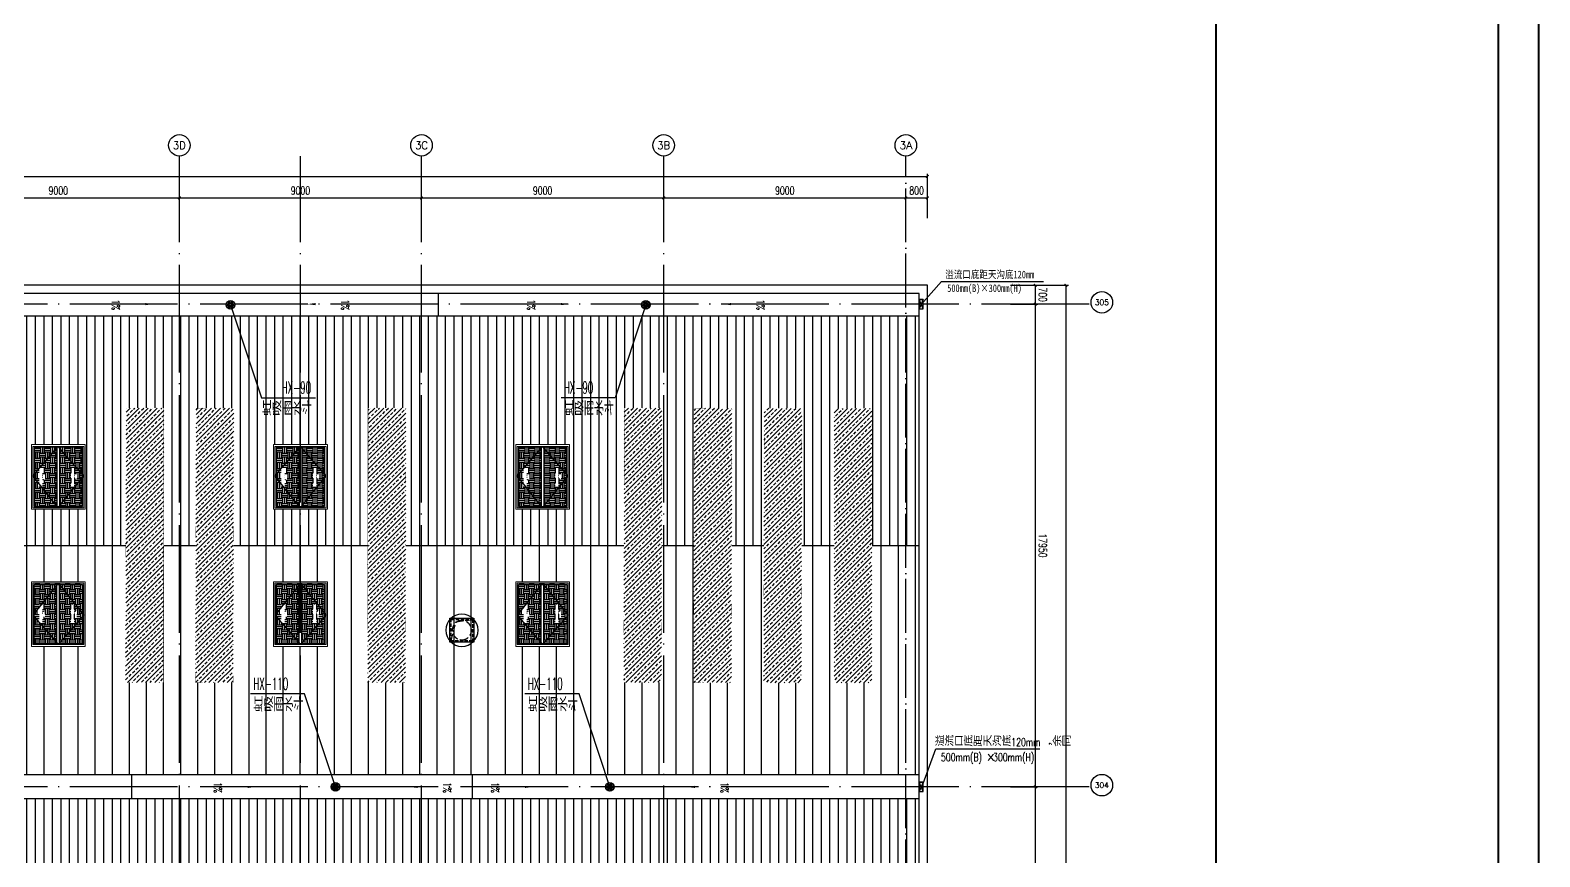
# Model space of a CAD drawing. Extents: x -452079 to 117456, y 3902 to 836955.
# Drawn here: x 61352 to 117456, y 600170 to 630905 of the extents above; entities that cross this region are included whole.
import ezdxf
from ezdxf.enums import TextEntityAlignment as Align

# ---------------------------------------------------------------- set-up
doc = ezdxf.new("R2010")
doc.units = 0
doc.header["$LTSCALE"] = 1000
doc.header["$MEASUREMENT"] = 0
for name, pattern in [('DASH', [0.35, 0.25, -0.1]), ('DOTE', [2.42, 2, -0.2, 0.02, -0.2]), ('HIDDEN', [9.525, 6.35, -3.175])]:
    doc.linetypes.add(name, pattern=pattern)
for name, color, linetype in [('0-cxFrame', 155, 'Continuous'), ('99平面图例外参$0$A-HATCH-2', 251, 'Continuous'), ('A-AXIS-D', 1, 'Continuous'), ('A-AXIS-DOTE', 14, 'DOTE'), ('A-AXIS-SYMB', 3, 'Continuous'), ('A-DRAIN', 142, 'Continuous'), ('A-HATCH-2', 251, 'Continuous'), ('A-LIN-V', 9, 'Continuous'), ('A-SFCE', 30, 'Continuous'), ('A-WINDOW', 140, 'Continuous'), ('AS-COLN', 6, 'Continuous'), ('AS-结构边线层', 200, 'Continuous'), ('E-电气标注', 84, 'Continuous'), ('PUB_TEXT', 7, 'Continuous'), ('SPACE', 7, 'Continuous'), ('SPACE_HATCH', 8, 'Continuous'), ('WALL', 2, 'Continuous'), ('参考线', 8, 'Continuous'), ('外框', 1, 'HIDDEN'), ('文本', 4, 'Continuous'), ('暖通', 7, 'Continuous'), ('虹吸溢流', 3, 'Continuous'), ('虹吸雨水斗', 6, 'Continuous'), ('虹吸雨水标注XT', 7, 'Continuous')]:
    doc.layers.add(name, color=color, linetype=linetype)
doc.layers.add('0-cxText', color=131, linetype='Continuous', lineweight=25)
doc.layers.add('成型线', color=3, linetype='Continuous', lineweight=18)
doc.layers.add('A-加建区域', color=47, linetype='Continuous', plot=False)
doc.styles.add('_TCH_AXIS', font='COMPLEX', dxfattribs={"bigfont": 'GBCBIG'})
doc.styles.add('_TCH_DIM', font='SIMPLEX', dxfattribs={"width": 0.75, "bigfont": '@1HZTXT'})
doc.styles.add('_TCH_DIM_T3', font='SIMPLEX', dxfattribs={"width": 0.705882, "bigfont": 'GBCBIG'})
doc.styles.add('_TCH_SPACE', font='SIMPLEX', dxfattribs={"height": 5, "bigfont": 'GBCBIG'})
doc.styles.add('A-DIM_T3', font='SIMPLEX', dxfattribs={"width": 0.705882, "bigfont": 'GBCBIG'})
doc.styles.add('cx_tuming', font='')
doc.styles.add('cx_tuqian1', font='')
doc.styles.add('ST', font='')
doc.styles.add('黑体', font='', dxfattribs={"height": 12})
doc.styles.get('cx_tuming').set_extended_font_data('SimHei')
doc.styles.get('cx_tuqian1').set_extended_font_data('SimSun')
doc.styles.get('ST').set_extended_font_data('SimHei')
doc.styles.get('黑体').set_extended_font_data('SimHei')
doc.dimstyles.new('_TCH_ARCH&&100', dxfattribs={"dimtxt": 297.5, "dimasz": 100, "dimexe": 100, "dimexo": 100, "dimgap": 126.25, "dimtad": 1, "dimdec": 0, "dimzin": 0, "dimdsep": 46, "dimtxsty": '_TCH_DIM_T3', "dimblk": 'ARCHTICK', "dimcen": 0.09, "dimclrt": 7, "dimazin": 2, "dimtfac": 1, "dimtdec": 0, "dimtix": 1, "dimtmove": 2, "dimatfit": 3, "dimfxl": 0, "dimtolj": 1, "dimtzin": 0, "dimarcsym": 0})
doc.dimstyles.new('A-DIM&&100', dxfattribs={"dimtxt": 297.5, "dimasz": 100, "dimexe": 100, "dimexo": 100, "dimgap": 126.25, "dimtad": 1, "dimdec": 0, "dimzin": 0, "dimdsep": 46, "dimtxsty": 'A-DIM_T3', "dimblk": 'ARCHTICK', "dimcen": 0.09, "dimclrt": 7, "dimazin": 2, "dimtfac": 1, "dimtdec": 0, "dimtix": 1, "dimtmove": 2, "dimatfit": 3, "dimfxl": 0, "dimtolj": 1, "dimtzin": 0, "dimarcsym": 0})
pattern_1 = [(90, (-181339.1, -540023.96), (-317.5, 0), [])]
pattern_2 = [(0, (0, 0), (187.5, 187.5), [187.5, -187.5]), (0, (0, 70.31), (187.5, 187.5), [187.5, -187.5]), (0, (0, 140.62), (187.5, 187.5), [187.5, -187.5]), (90, (23.44, 164.06), (-187.5, 187.5), [187.5, -187.5]), (90, (93.75, 164.06), (-187.5, 187.5), [187.5, -187.5]), (90, (164.06, 164.06), (-187.5, 187.5), [187.5, -187.5])]

# ---------------------------------------------------------------- blocks, each defined once
blk = doc.blocks.new('“奔腾”虹吸雨水斗')
at = {"layer": '虹吸雨水斗', "lineweight": 25}
for p, q in [((946982, 86753), (947040, 86688)), ((947052, 86699), (946987, 86758)), ((947048, 86793), (947066, 86707)), ((947082, 86711), (947055, 86795)), ((947125, 86795), (947098, 86711)), ((947114, 86707), (947132, 86793)), ((947194, 86758), (947128, 86699)), ((947140, 86688), (947199, 86753)), ((946944, 86685), (947028, 86658)), ((947028, 86641), (946944, 86614)), ((947032, 86673), (946946, 86692)), ((946946, 86607), (947032, 86625)), ((947040, 86611), (946982, 86546)), ((946987, 86541), (947052, 86600)), ((947066, 86592), (947048, 86506)), ((947055, 86504), (947082, 86587)), ((947098, 86587), (947125, 86504)), ((947132, 86506), (947114, 86592)), ((947128, 86600), (947194, 86541)), ((947199, 86546), (947140, 86611)), ((947234, 86692), (947148, 86673)), ((947148, 86625), (947234, 86607)), ((947152, 86658), (947236, 86685)), ((947236, 86614), (947152, 86641))]:
    blk.add_line(p, q, dxfattribs=at)
for radius in [150, 47.6]:
    blk.add_circle((947090, 86649), radius, dxfattribs=at)
for centre, start, end in [((947057, 86706), 231.6382, 8.3675), ((947090, 86715), 201.6382, 338.3675), ((947123, 86706), 171.6382, 308.3675), ((947025, 86649), 291.6382, 68.3675), ((947034, 86682), 261.6382, 38.3675), ((947034, 86617), 321.6382, 98.3675), ((947057, 86593), 351.6382, 128.3675), ((947090, 86584), 21.6382, 158.3675), ((947123, 86593), 51.6382, 188.3675), ((947147, 86682), 141.6382, 278.3675), ((947147, 86617), 81.6382, 218.3675), ((947155, 86649), 111.6382, 248.3675)]:
    blk.add_arc(centre, 8.82, start, end, dxfattribs=at)
blk = doc.blocks.new('44')
blk.add_wipeout([(277496, 745320), (279896, 745320), (279896, 747320), (277496, 747320)]).dxf.layer = '参考线'
at = {"layer": 'SPACE_HATCH'}
h = blk.add_hatch(dxfattribs=at)
h.set_pattern_fill('土壤', color=8, scale=50, style=0)
h.set_pattern_definition(pattern_2)
h.paths.add_polyline_path([(277596, 746370), (279796, 746370), (279796, 747220), (277596, 747220)])
h.paths.add_polyline_path([(278352, 746904), (279057, 746904), (279057, 747034), (278352, 747034)])
h.paths.add_polyline_path([(278591, 746811), (278817, 746811), (278817, 746895), (278591, 746895)])
h = blk.add_hatch(dxfattribs=at)
h.set_pattern_fill('土壤', color=8, scale=50, style=0)
h.set_pattern_definition(pattern_2)
h.paths.add_polyline_path([(277596, 746270), (279796, 746270), (279796, 745420), (277596, 745420)])
h.paths.add_polyline_path([(278352, 745724), (279057, 745724), (279057, 745854), (278352, 745854)])
h.paths.add_polyline_path([(278591, 745631), (278817, 745631), (278817, 745715), (278591, 745715)])
at = {"color": 8}
for p, q in [((277566, 746370), (279851, 746370)), ((277566, 746270), (279851, 746270))]:
    blk.add_line(p, q, dxfattribs=at)
at = {"layer": 'A-SFCE', "color": 8}
blk.add_lwpolyline([(277596, 747220), (279796, 747220), (279796, 745420), (277596, 745420)], close=True, dxfattribs=at)
at = {"layer": '外框', "color": 8}
for points in [[(279851, 746320), (278658, 747270), (277566, 746320)], [(279851, 746320), (278658, 745370), (277566, 746320)]]:
    blk.add_lwpolyline(points, dxfattribs=at)
at = {"layer": '成型线'}
blk.add_line((279896, 745320), (279896, 747320), dxfattribs=at)
blk.add_lwpolyline([(279896, 745320), (277496, 745320), (277496, 747320), (279896, 747320)], dxfattribs=at)
blk.add_lwpolyline([(279851, 745370), (279851, 747270), (277566, 747270), (277566, 745370)], close=True, dxfattribs=at)
at = {"layer": 'SPACE', "color": 8, "style": '_TCH_SPACE', "width": 0.705882}
for p in [(278792, 746863), (278792, 745683)]:
    blk.add_text('2', height=29.8, dxfattribs=at).set_placement(p)
blk = doc.blocks.new('eeee')
at = {"layer": 'A-LIN-V'}
blk.add_blockref('44', (16550, 81000), dxfattribs=at)
at = {"layer": 'A-LIN-V', "xscale": -0.9999999999999998}
blk.add_blockref('44', (579042, 81000), dxfattribs=at)
blk = doc.blocks.new('423432432222')
at = {"layer": 'A-WINDOW', "rotation": 90}
blk.add_blockref('eeee', (1193916, 416524), dxfattribs=at)
blk = doc.blocks.new('_ArchTick')
at = {"color": 0, "linetype": 'ByBlock', "const_width": 0.4}
blk.add_lwpolyline([(-0.5, -0.5), (0.5, 0.5)], dxfattribs=at)
blk = doc.blocks.new('*D219')
at = {"layer": 'A-AXIS-D', "color": 0, "lineweight": -2, "transparency": 16777216}
for p, q in [((193701, 81396), (194717, 81396)), ((194617, 81396), (194617, 80696)), ((193701, 80696), (194717, 80696))]:
    blk.add_line(p, q, dxfattribs=at)
at = {"layer": 'A-AXIS-D', "color": 0, "lineweight": -2, "transparency": 16777216, "xscale": 100, "yscale": 100, "zscale": 100}
for p, rotation in [((194617, 81396), 90), ((194617, 80696), 270)]:
    blk.add_blockref('_ArchTick', p, dxfattribs=dict(at, rotation=rotation))
at = {"layer": 'A-AXIS-D', "color": 7, "transparency": 16777216, "insert": (194892, 81046), "char_height": 297.5, "attachment_point": 5, "rotation": 270, "style": 'A-DIM_T3'}
blk.add_mtext('\\A1;700', dxfattribs=at)
blk = doc.blocks.new('*D220')
at = {"layer": 'A-AXIS-D', "color": 0, "lineweight": -2, "transparency": 16777216}
for p, q in [((193701, 80696), (194717, 80696)), ((194617, 80696), (194617, 62746)), ((193701, 62746), (194717, 62746))]:
    blk.add_line(p, q, dxfattribs=at)
at = {"layer": 'A-AXIS-D', "color": 0, "lineweight": -2, "transparency": 16777216, "xscale": 100, "yscale": 100, "zscale": 100}
for p, rotation in [((194617, 80696), 90), ((194617, 62746), 270)]:
    blk.add_blockref('_ArchTick', p, dxfattribs=dict(at, rotation=rotation))
at = {"layer": 'A-AXIS-D', "color": 7, "transparency": 16777216, "insert": (194892, 71721), "char_height": 297.5, "attachment_point": 5, "rotation": 270, "style": 'A-DIM_T3'}
blk.add_mtext('\\A1;17950', dxfattribs=at)
blk = doc.blocks.new('*D221')
at = {"layer": 'A-AXIS-D', "color": 0, "lineweight": -2, "transparency": 16777216}
for p, q in [((193701, 62746), (194717, 62746)), ((194617, 62746), (194617, 44796)), ((193701, 44796), (194717, 44796))]:
    blk.add_line(p, q, dxfattribs=at)
at = {"layer": 'A-AXIS-D', "color": 0, "lineweight": -2, "transparency": 16777216, "xscale": 100, "yscale": 100, "zscale": 100}
for p, rotation in [((194617, 62746), 90), ((194617, 44796), 270)]:
    blk.add_blockref('_ArchTick', p, dxfattribs=dict(at, rotation=rotation))
at = {"layer": 'A-AXIS-D', "color": 7, "transparency": 16777216, "insert": (194892, 53771), "char_height": 297.5, "attachment_point": 5, "rotation": 270, "style": 'A-DIM_T3'}
blk.add_mtext('\\A1;17950', dxfattribs=at)
blk = doc.blocks.new('*D231')
at = {"layer": 'A-AXIS-D', "color": 0, "lineweight": -2, "transparency": 16777216}
for p, q in [((193961, 81396), (195856, 81396)), ((195756, 81396), (195756, 8196)), ((193961, 8196), (195856, 8196))]:
    blk.add_line(p, q, dxfattribs=at)
at = {"layer": 'A-AXIS-D', "color": 0, "lineweight": -2, "transparency": 16777216, "xscale": 100, "yscale": 100, "zscale": 100}
for p, rotation in [((195756, 81396), 90), ((195756, 8196), 270)]:
    blk.add_blockref('_ArchTick', p, dxfattribs=dict(at, rotation=rotation))
at = {"layer": 'A-AXIS-D', "color": 7, "transparency": 16777216, "insert": (196031, 44796), "char_height": 297.5, "attachment_point": 5, "rotation": 270, "style": '_TCH_DIM_T3'}
blk.add_mtext('\\A1;73200', dxfattribs=at)
blk = doc.blocks.new('*D213')
at = {"layer": 'A-AXIS-D', "color": 0, "lineweight": -2, "transparency": 16777216}
for p, q in [((153807, 83886), (153807, 84744)), ((162807, 83886), (162807, 84744)), ((153807, 84644), (162807, 84644))]:
    blk.add_line(p, q, dxfattribs=at)
at = {"layer": 'A-AXIS-D', "color": 0, "lineweight": -2, "transparency": 16777216, "xscale": 100, "yscale": 100, "zscale": 100, "rotation": 180}
blk.add_blockref('_ArchTick', (153807, 84644), dxfattribs=at)
at = {"layer": 'A-AXIS-D', "color": 0, "lineweight": -2, "transparency": 16777216, "xscale": 100, "yscale": 100, "zscale": 100}
blk.add_blockref('_ArchTick', (162807, 84644), dxfattribs=at)
at = {"layer": 'A-AXIS-D', "color": 7, "transparency": 16777216, "insert": (158307, 84919), "char_height": 297.5, "attachment_point": 5, "style": '_TCH_DIM_T3'}
blk.add_mtext('\\A1;9000', dxfattribs=at)
blk = doc.blocks.new('*D214')
at = {"layer": 'A-AXIS-D', "color": 0, "lineweight": -2, "transparency": 16777216}
for p, q in [((162807, 83886), (162807, 84744)), ((171807, 83886), (171807, 84744)), ((162807, 84644), (171807, 84644))]:
    blk.add_line(p, q, dxfattribs=at)
at = {"layer": 'A-AXIS-D', "color": 0, "lineweight": -2, "transparency": 16777216, "xscale": 100, "yscale": 100, "zscale": 100, "rotation": 180}
blk.add_blockref('_ArchTick', (162807, 84644), dxfattribs=at)
at = {"layer": 'A-AXIS-D', "color": 0, "lineweight": -2, "transparency": 16777216, "xscale": 100, "yscale": 100, "zscale": 100}
blk.add_blockref('_ArchTick', (171807, 84644), dxfattribs=at)
at = {"layer": 'A-AXIS-D', "color": 7, "transparency": 16777216, "insert": (167307, 84919), "char_height": 297.5, "attachment_point": 5, "style": '_TCH_DIM_T3'}
blk.add_mtext('\\A1;9000', dxfattribs=at)
blk = doc.blocks.new('*D215')
at = {"layer": 'A-AXIS-D', "color": 0, "lineweight": -2, "transparency": 16777216}
for p, q in [((171807, 83886), (171807, 84744)), ((180807, 83886), (180807, 84744)), ((171807, 84644), (180807, 84644))]:
    blk.add_line(p, q, dxfattribs=at)
at = {"layer": 'A-AXIS-D', "color": 0, "lineweight": -2, "transparency": 16777216, "xscale": 100, "yscale": 100, "zscale": 100, "rotation": 180}
blk.add_blockref('_ArchTick', (171807, 84644), dxfattribs=at)
at = {"layer": 'A-AXIS-D', "color": 0, "lineweight": -2, "transparency": 16777216, "xscale": 100, "yscale": 100, "zscale": 100}
blk.add_blockref('_ArchTick', (180807, 84644), dxfattribs=at)
at = {"layer": 'A-AXIS-D', "color": 7, "transparency": 16777216, "insert": (176307, 84919), "char_height": 297.5, "attachment_point": 5, "style": '_TCH_DIM_T3'}
blk.add_mtext('\\A1;9000', dxfattribs=at)
blk = doc.blocks.new('*D216')
at = {"layer": 'A-AXIS-D', "color": 0, "lineweight": -2, "transparency": 16777216}
for p, q in [((180807, 83886), (180807, 84744)), ((189807, 83886), (189807, 84744)), ((180807, 84644), (189807, 84644))]:
    blk.add_line(p, q, dxfattribs=at)
at = {"layer": 'A-AXIS-D', "color": 0, "lineweight": -2, "transparency": 16777216, "xscale": 100, "yscale": 100, "zscale": 100, "rotation": 180}
blk.add_blockref('_ArchTick', (180807, 84644), dxfattribs=at)
at = {"layer": 'A-AXIS-D', "color": 0, "lineweight": -2, "transparency": 16777216, "xscale": 100, "yscale": 100, "zscale": 100}
blk.add_blockref('_ArchTick', (189807, 84644), dxfattribs=at)
at = {"layer": 'A-AXIS-D', "color": 7, "transparency": 16777216, "insert": (185307, 84919), "char_height": 297.5, "attachment_point": 5, "style": '_TCH_DIM_T3'}
blk.add_mtext('\\A1;9000', dxfattribs=at)
blk = doc.blocks.new('*D217')
at = {"layer": 'A-AXIS-D', "color": 0, "lineweight": -2, "transparency": 16777216}
for p, q in [((189807, 83886), (189807, 84744)), ((190607, 83886), (190607, 84744)), ((189807, 84644), (190607, 84644))]:
    blk.add_line(p, q, dxfattribs=at)
at = {"layer": 'A-AXIS-D', "color": 0, "lineweight": -2, "transparency": 16777216, "xscale": 100, "yscale": 100, "zscale": 100, "rotation": 180}
blk.add_blockref('_ArchTick', (189807, 84644), dxfattribs=at)
at = {"layer": 'A-AXIS-D', "color": 0, "lineweight": -2, "transparency": 16777216, "xscale": 100, "yscale": 100, "zscale": 100}
blk.add_blockref('_ArchTick', (190607, 84644), dxfattribs=at)
at = {"layer": 'A-AXIS-D', "color": 7, "transparency": 16777216, "insert": (190207, 84919), "char_height": 297.5, "attachment_point": 5, "style": '_TCH_DIM_T3'}
blk.add_mtext('\\A1;800', dxfattribs=at)
blk = doc.blocks.new('*D218')
at = {"layer": 'A-AXIS-D', "color": 0, "lineweight": -2, "transparency": 16777216}
for p, q in [((4907, 83986), (4907, 85544)), ((4907, 85444), (190607, 85444)), ((190607, 83986), (190607, 85544))]:
    blk.add_line(p, q, dxfattribs=at)
at = {"layer": 'A-AXIS-D', "color": 0, "lineweight": -2, "transparency": 16777216, "xscale": 100, "yscale": 100, "zscale": 100, "rotation": 180}
blk.add_blockref('_ArchTick', (4907, 85444), dxfattribs=at)
at = {"layer": 'A-AXIS-D', "color": 0, "lineweight": -2, "transparency": 16777216, "xscale": 100, "yscale": 100, "zscale": 100}
blk.add_blockref('_ArchTick', (190607, 85444), dxfattribs=at)
at = {"layer": 'A-AXIS-D', "color": 7, "transparency": 16777216, "insert": (97757, 85719), "char_height": 297.5, "attachment_point": 5, "style": '_TCH_DIM_T3'}
blk.add_mtext('\\A1;185700', dxfattribs=at)
blk = doc.blocks.new('fengji')
at = {"color": 8, "extrusion": (0, 0, -1)}
for p, q in [((-445, 445), (445, 445)), ((-445, -445), (-445, 445)), ((445, 445), (445, -445)), ((445, -445), (-445, -445))]:
    blk.add_line(p, q, dxfattribs=at)
at = {"layer": 'A-HATCH-2', "color": 8}
for start, end in [(90, 270), (270, 90)]:
    blk.add_arc((0, 0), 600, start, end, dxfattribs=at)
at = {"layer": 'A-HATCH-2', "color": 8, "linetype": 'DASH'}
for start, end in [(90, 270), (270, 90)]:
    blk.add_arc((0, 0), 358, start, end, dxfattribs=at)
at = {"layer": 'AS-COLN', "color": 8, "ltscale": 0.5}
for p, q in [((-445, 445), (445, 445)), ((-445, -445), (-445, 445)), ((445, 445), (445, -445)), ((445, -445), (-445, -445))]:
    blk.add_line(p, q, dxfattribs=at)
at = {"layer": 'AS-COLN', "color": 8, "linetype": 'DASH', "ltscale": 0.5}
for p, q in [((-395, 395), (395, 395)), ((-395, -395), (-395, 395)), ((395, 395), (395, -395)), ((395, -395), (-395, -395))]:
    blk.add_line(p, q, dxfattribs=at)
at = {"layer": 'AS-结构边线层', "color": 8, "linetype": 'DASH'}
for p, q in [((395, 395), (225, -315)), ((225, -315), (-395, -395))]:
    blk.add_line(p, q, dxfattribs=at)
blk = doc.blocks.new('w42343eeee')
blk.add_wipeout([(367285, 568212), (365883, 568215), (365906, 578415), (367306, 578412)]).dxf.layer = '参考线'
at = {"layer": '99平面图例外参$0$A-HATCH-2'}
h = blk.add_hatch(dxfattribs=at)
h.set_pattern_fill('ANSI33', color=8, scale=75)
h.set_pattern_definition([(45, (1135667.22, 924695.12), (-168.3798, 168.3798), []), (45, (1135835.6, 924695.12), (-168.3798, 168.3798), [119.0625, -59.53125])])
h.paths.add_polyline_path([(367083, 568212), (366083, 568215)], flags=17)
h.paths.add_polyline_path([(365906, 578415), (367306, 578412), (367283, 568212), (365883, 568215)])
at = {"layer": 'E-电气标注', "color": 1, "const_width": 1}
blk.add_lwpolyline([(365906, 578415), (365883, 568215), (367283, 568212), (367306, 578412)], close=True, dxfattribs=at)
blk = doc.blocks.new('w4234233')
at = {"layer": 'A-AXIS-SYMB'}
for points in [[(355546, 826830, 0, 0, 0), (355546, 825680, 0, 80, 0), (355546, 825980, 0, 0, 0)], [(355546, 818810, 0, 0, 0), (355546, 819960, 0, 80, 0), (355546, 819660, 0, 0, 0)]]:
    blk.add_lwpolyline(points, format="xyseb", dxfattribs=at)
at = {"layer": 'PUB_TEXT', "style": '_TCH_DIM', "width": 0.705882}
for p in [(355376, 826935), (355376, 818407)]:
    blk.add_text('1%%%', height=297.5, dxfattribs=at).set_placement(p)
blk = doc.blocks.new('溢流口')
at = {"layer": '虹吸雨水标注XT'}
for p, q in [((-250, 98), (250, -98)), ((250, 98), (-250, -98)), ((250, -98), (250, 98))]:
    blk.add_line(p, q, dxfattribs=at)
blk.add_lwpolyline([(-250, 98), (250, 98), (250, -98), (-250, -98)], close=True, dxfattribs=at)
blk = doc.blocks.new('zjcx_T0(Dragon)')
at = {"layer": '0-cxFrame', "const_width": 50}
blk.add_lwpolyline([(0, 82100), (-7000, 82100), (-7000, 0), (0, 0)], close=True, dxfattribs=at)
blk = doc.blocks.new('TK22.A0+1 L(Dragon)')
at = {"layer": '0-cxFrame', "color": 7, "const_width": 0.5}
blk.add_lwpolyline([(0, 0), (-1485, 0), (-1485, 841), (0, 841)], close=True, dxfattribs=at)
at = {"layer": '0-cxFrame', "const_width": 0.5}
for points in [[(-80, 10), (-1465, 10), (-1465, 831), (-80, 831)], [(-10, 10), (-80, 10), (-80, 831), (-10, 831)]]:
    blk.add_lwpolyline(points, close=True, dxfattribs=at)
at = {"layer": '0-cxFrame', "xscale": 0.01, "yscale": 0.01, "zscale": 0.01}
blk.add_blockref('zjcx_T0(Dragon)', (-10, 10), dxfattribs=at)
at = {"style": '黑体', "flags": 4}
blk.add_attdef('图幅', text='', height=3.3, dxfattribs=at).set_placement((-40, 3), align=Align.RIGHT)
at = {"layer": '0-cxText', "flags": 4}
for tag, height, style, p in [('建设单位', 3.5, 'cx_tuming', (-45, 240)), ('项目名称', 3.5, 'cx_tuming', (-45, 210)), ('子项名称', 3.5, 'cx_tuming', (-45, 180)), ('工程编号', 3.3, 'cx_tuqian1', (-35, 165)), ('图名1', 3.5, 'cx_tuming', (-45, 87)), ('图名2', 3.5, 'cx_tuming', (-45, 79)), ('图名3', 3.5, 'cx_tuming', (-45, 71)), ('出图日期', 3.3, 'cx_tuqian1', (-39, 60)), ('专业', 3.3, 'cx_tuqian1', (-55, 52)), ('图号', 3.3, 'cx_tuqian1', (-55, 44)), ('版次', 3.3, 'cx_tuqian1', (-20, 44))]:
    blk.add_attdef(tag, text='', height=height, dxfattribs=dict(at, style=style)).set_placement(p, align=Align.MIDDLE)
blk = doc.blocks.new('A$C46715D7E')
at = {"layer": 'A-HATCH-2'}
h = blk.add_hatch(dxfattribs=at)
h.set_pattern_fill('ANSI31', color=8, scale=200, angle=45)
h.set_pattern_definition(pattern_1)
h.paths.add_polyline_path([(23117.8, 80246), (20351.8, 71721), (185076.6, 71721), (190306.7, 71721), (190306.7, 80246)])
h = blk.add_hatch(dxfattribs=at)
h.set_pattern_fill('ANSI31', color=8, scale=400, angle=45)
h.set_pattern_definition([(90, (-181339.1, -540023.96), (-635, 0), [])])
h.paths.add_polyline_path([(20351.8, 71721), (17585.7, 63196), (190306.7, 63196), (190306.7, 71721)])
h = blk.add_hatch(dxfattribs=at)
h.set_pattern_fill('ANSI31', color=8, scale=200, angle=45)
h.set_pattern_definition(pattern_1)
h.paths.add_polyline_path([(17293.7, 62296), (14527.7, 53771), (52540.9, 53771), (185076.6, 53771), (190306.7, 53771), (190306.7, 62296)])
at = {"layer": 'A-AXIS-D'}
for centre in [(162806.7, 86600), (171806.7, 86600), (180806.7, 86600), (189806.7, 86600), (197090.5, 80760.3), (197090.5, 62810.3)]:
    blk.add_circle(centre, 400, dxfattribs=at)
at = {"layer": 'A-AXIS-DOTE', "color": 8, "ltscale": 2}
for p, q in [((162806.7, 716), (162806.7, 86196)), ((171806.7, 716), (171806.7, 86196)), ((180806.7, 716), (180806.7, 86196)), ((196620.9, 80696), (650.9, 80696)), ((196620.9, 62746), (650.9, 62746))]:
    blk.add_line(p, q, dxfattribs=at)
at = {"layer": 'A-AXIS-DOTE', "color": 8}
blk.add_line((189806.7, 716), (189806.7, 86196), dxfattribs=at)
at = {"layer": 'A-AXIS-SYMB'}
for p, q in [((190404.7, 62737), (190924.7, 64156)), ((190924.7, 64156), (194784.7, 64156))]:
    blk.add_line(p, q, dxfattribs=at)
at = {"layer": 'A-AXIS-SYMB', "const_width": 40}
blk.add_lwpolyline([(190397.8, 62718.3, 1), (190411.6, 62755.8, 1)], format="xyb", close=True, dxfattribs=at)
at = {"layer": 'A-DRAIN'}
for p, q in [((172426.7, 81096), (172426.7, 80246)), ((161036.7, 62296), (161036.7, 63196)), ((173706.7, 62296), (173706.7, 63196))]:
    blk.add_line(p, q, dxfattribs=at)
at = {"layer": 'A-LIN-V'}
for points in [[(190306.7, 80246), (23117.8, 80246)], [(190306.7, 63196), (16849.8, 63196)], [(190306.7, 62296), (16557.8, 62296)]]:
    blk.add_lwpolyline(points, dxfattribs=at)
at = {"layer": 'A-SFCE'}
for points in [[(190606.7, 8196), (190606.7, 81396), (22439.6, 81396), (4906.7, 27359.3), (4906.7, 26346), (5506.7, 26346)], [(5206.7, 24546), (5206.7, 8496), (190306.7, 8496), (190306.7, 81096), (22657.7, 81096), (5206.7, 27311.9), (5206.7, 26646), (5506.7, 26646)], [(19615.8, 71721), (190306.7, 71721)]]:
    blk.add_lwpolyline(points, dxfattribs=at)
at = {"layer": 'A-加建区域', "rotation": 270}
for p in [(-658113.3, 436241.9), (-642673.3, 436241.9), (-654319.1, 418291.9), (-644013.3, 418291.9)]:
    blk.add_blockref('w4234233', p, dxfattribs=at)
at = {"layer": '暖通', "rotation": 180}
blk.add_blockref('fengji', (173306.7, 68571), dxfattribs=at)
at = {"layer": '虹吸溢流', "ltscale": 200, "xscale": -0.70754716981, "yscale": 0.70754716981, "zscale": 0.70754716981, "rotation": 270}
for p in [(190375.7, 80696), (190375.7, 62746)]:
    blk.add_blockref('溢流口', p, dxfattribs=at)
at = {"layer": 'PUB_TEXT', "style": '_TCH_AXIS'}
for s, height, p, p2 in [('3D', 282.17, (162564.9, 86458.9), (163048.6, 86458.9)), ('3C', 294.28, (171568.5, 86452.9), (172044.9, 86452.9)), ('3B', 282.17, (180564.9, 86458.9), (181048.6, 86458.9)), ('3A', 276.42, (189563.2, 86461.8), (190050.2, 86461.8)), ('305', 206.28, (196830.2, 80657.2), (197350.8, 80657.2)), ('304', 199.75, (196828.9, 62710.5), (197352.1, 62710.5))]:
    blk.add_text(s, height=height, dxfattribs=at).set_placement(p, p2, align=Align.FIT)
at = {"layer": 'PUB_TEXT', "style": '_TCH_DIM'}
for s, height, p in [('溢流口底距天沟底', 337.59, (190883.6, 64261)), ('，余同', 337.59, (194886.8, 64261)), ('×', 337.6, (192804, 63701))]:
    blk.add_text(s, height=height, dxfattribs=at).set_placement(p)
at = {"layer": 'PUB_TEXT', "style": '_TCH_DIM', "width": 0.705882}
for s, p in [('120mm', (193726.8, 64261)), ('500mm(B)', (191114, 63701)), ('300mm(H)', (193049.7, 63701))]:
    blk.add_text(s, height=297.5, dxfattribs=at).set_placement(p)
at = {"layer": 'A-AXIS-D'}
for base, p1, p2, picture, middle in [((190606.7, 85443.8), (4906.7, 83885.8), (190606.7, 83885.8), '*D218', (97756.7, 85718.8)), ((162806.7, 84643.8), (153806.7, 83785.8), (162806.7, 83785.8), '*D213', (158306.7, 84918.8)), ((171806.7, 84643.8), (162806.7, 83785.8), (171806.7, 83785.8), '*D214', (167306.7, 84918.8)), ((180806.7, 84643.8), (171806.7, 83785.8), (180806.7, 83785.8), '*D215', (176306.7, 84918.8)), ((189806.7, 84643.8), (180806.7, 83785.8), (189806.7, 83785.8), '*D216', (185306.7, 84918.8)), ((190606.7, 84643.8), (189806.7, 83785.8), (190606.7, 83785.8), '*D217', (190206.7, 84918.8))]:
    dim = blk.add_linear_dim(base=base, p1=p1, p2=p2, angle=0, dimstyle='_TCH_ARCH&&100', override={"dimgap": 0}, dxfattribs=at)
    dim.commit()
    dim.dimension.update_dxf_attribs({"geometry": picture, "text_midpoint": middle, "dimtype": 161})
for base, p1, p2, dimstyle, picture, middle in [((194616.7, 80696), (193600.9, 81396), (193600.9, 80696), 'A-DIM&&100', '*D219', (194891.7, 81046)), ((195756.4, 8196), (193860.9, 81396), (193860.9, 8196), '_TCH_ARCH&&100', '*D231', (196031.4, 44796)), ((194616.7, 62746), (193600.9, 80696), (193600.9, 62746), 'A-DIM&&100', '*D220', (194891.7, 71721)), ((194616.7, 44796), (193600.9, 62746), (193600.9, 44796), 'A-DIM&&100', '*D221', (194891.7, 53771))]:
    dim = blk.add_linear_dim(base=base, p1=p1, p2=p2, angle=270, dimstyle=dimstyle, override={"dimgap": 0}, dxfattribs=at)
    dim.commit()
    dim.dimension.update_dxf_attribs({"geometry": picture, "text_midpoint": middle, "dimtype": 161, "text_rotation": 270})
at = {"layer": 'A-SFCE'}
for p in [(-205076.6, -501581.6), (-202476.6, -501587.5), (-196076.6, -501581.6), (-186562.2, -501581.6), (-183962.2, -501587.5), (-181362.2, -501593.4)]:
    blk.add_blockref('w42343eeee', p, dxfattribs=at)
at = {"layer": 'A-SFCE', "rotation": 0.1299683941899631}
blk.add_blockref('w42343eeee', (-177449.2, -502427.9), dxfattribs=at)
at = {"layer": 'A-WINDOW'}
for p in [(-208289.1, -642599), (-199289.1, -642599), (-190289.1, -642599)]:
    blk.add_blockref('423432432222', p, dxfattribs=at)
at = {"layer": 'A-AXIS-DOTE', "color": 8, "ltscale": 2}
blk.add_line((167306.7, 716), (167306.7, 86196), dxfattribs=at)
at = {"layer": 'A-LIN-V'}
blk.add_lwpolyline([(190306.7, 80246), (23117.8, 80246), (17585.7, 63196)], dxfattribs=at)

msp = doc.modelspace()

# ---------------------------------------------------------------- block references
at = {"layer": 'WALL'}
msp.add_blockref('A$C46715D7E', (-95910.9, 540023.96), dxfattribs=at)

# ---------------------------------------------------------------- next in the draw order: linework, layer by layer
at = {"layer": '文本'}
for p, q in [((68795.82, 620690.05), (69943.07, 617233.2)), ((84235.82, 620690.05), (83088.56, 617233.2)), ((69943.07, 617233.2), (71952.06, 617233.2)), ((83088.56, 617233.2), (81079.57, 617233.2)), ((71548.56, 606226.85), (69539.57, 606226.85)), ((72695.82, 602770), (71548.56, 606226.85)), ((81748.56, 606226.85), (79739.57, 606226.85)), ((82895.82, 602770), (81748.56, 606226.85))]:
    msp.add_line(p, q, dxfattribs=at)
at = {"layer": '虹吸溢流', "ltscale": 200}
for p, q in [((94453.1, 620690.32), (95217.15, 621556.55)), ((95217.15, 621556.55), (99009.96, 621556.55))]:
    msp.add_line(p, q, dxfattribs=at)

# ---------------------------------------------------------------- next in the draw order: block references
at = {"layer": '0-cxFrame', "xscale": 150, "yscale": 150, "zscale": 150}
msp.add_blockref('TK22.A0+1 L(Dragon)', (117418.94, 535452.12), dxfattribs=at)
at = {"layer": '文本', "xscale": 1.061320754715, "yscale": 1.061320754715, "zscale": 1.061320754715}
for p in [(-936370.52, 528727.25), (-920930.52, 528727.25), (-932470.52, 510807.2), (-922270.52, 510807.2)]:
    msp.add_blockref('“奔腾”虹吸雨水斗', p, dxfattribs=at)

# ---------------------------------------------------------------- next in the draw order: texts
at = {"layer": '文本', "color": 7, "style": '_TCH_DIM'}
for s, height, width, p in [('HX-90', 446.25, 0.529412, (70699.56, 617390.7)), ('HX-90', 446.25, 0.529412, (81184.57, 617390.7)), ('虹吸雨水斗', 520.866, 0.75, (69958.92, 616576.54)), ('虹吸雨水斗', 520.866, 0.75, (81184.57, 616576.54)), ('HX-110', 446.25, 0.529412, (69644.57, 606384.35)), ('HX-110', 446.25, 0.529412, (79844.57, 606384.35)), ('虹吸雨水斗', 520.866, 0.75, (69644.57, 605570.18)), ('虹吸雨水斗', 520.866, 0.75, (79844.57, 605570.18))]:
    msp.add_text(s, height=height, dxfattribs=dict(at, width=width)).set_placement(p)
at = {"layer": '虹吸溢流', "ltscale": 200, "style": 'ST', "width": 0.8}
for s, p in [('溢流口底距天沟底120mm', (97014.46, 621679.9)), ('500mm(B)×300mm(H)', (96819.59, 621170.86))]:
    msp.add_text(s, height=283.0189, dxfattribs=at).set_placement(p, align=Align.CENTER)

doc.saveas('drawing.dxf')
